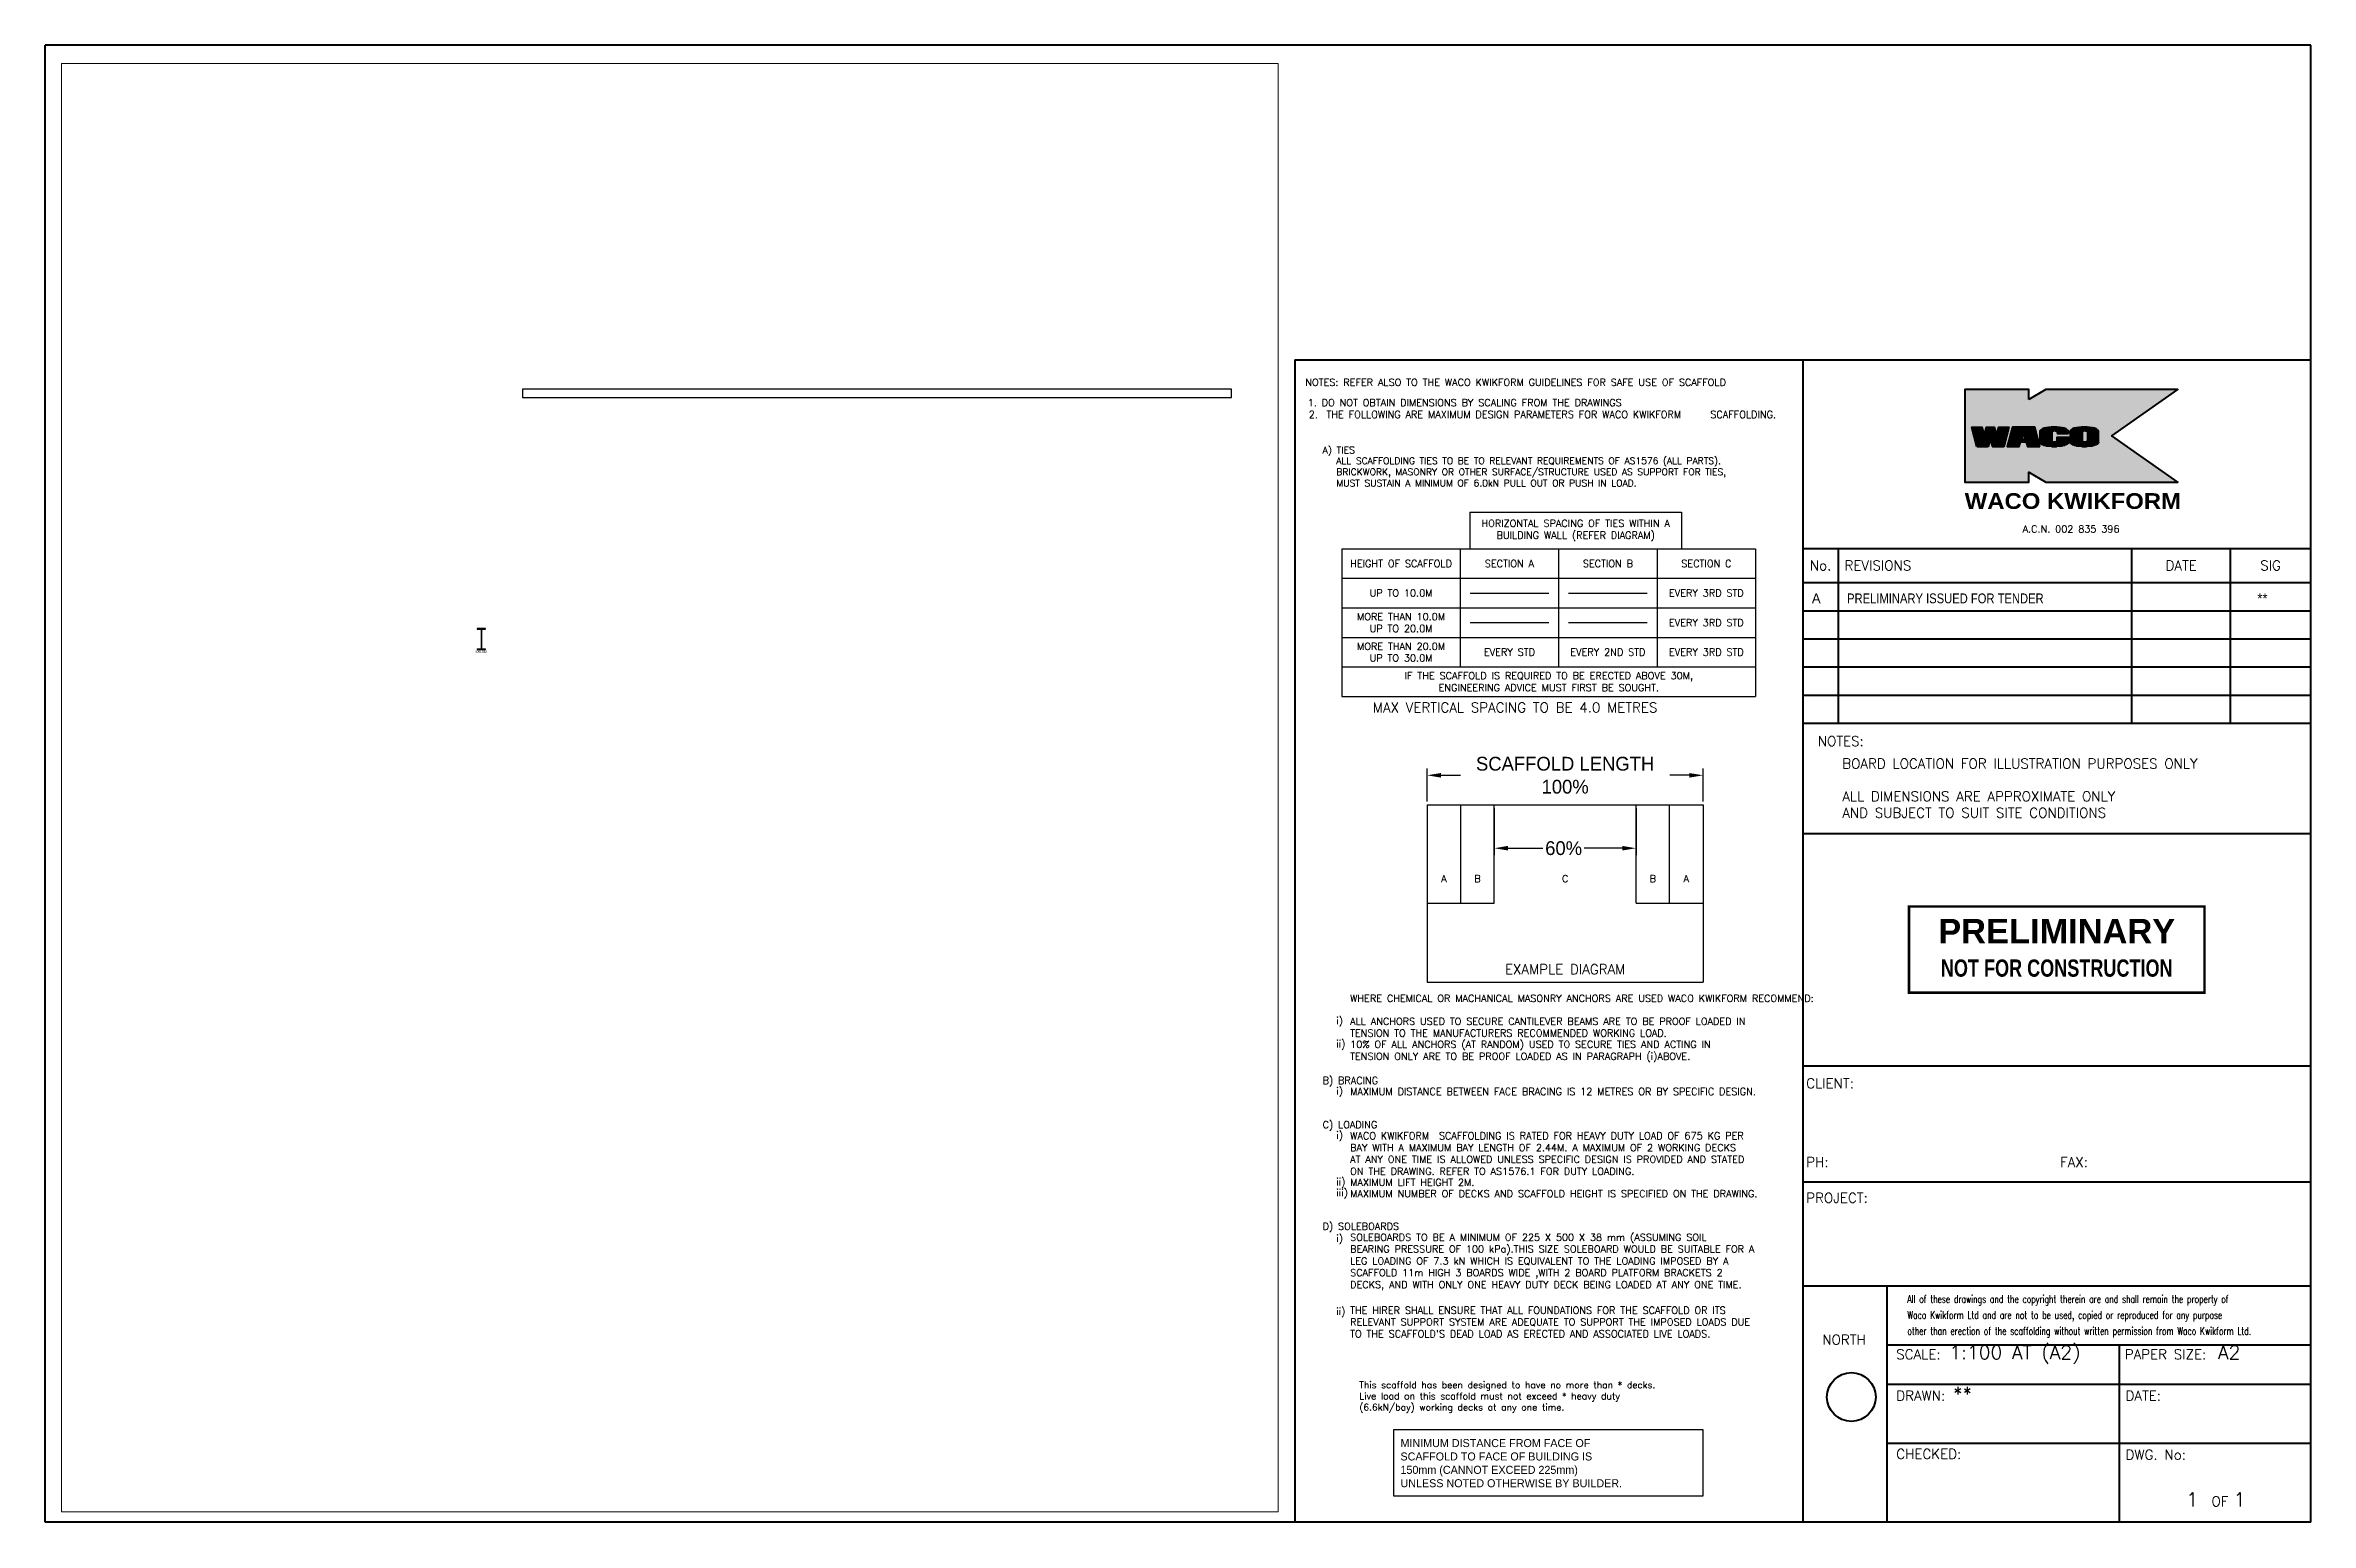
# Paper-space layout 'WACO Kwikform A2 Drawing Sheet' of a CAD drawing. Header units: millimetres. Extents: x 0 to 575, y 0 to 375.
# The model-space entities are those that its viewports show. They can reach past a viewport. Long polylines and large blocks are cut down to what shows.
import ezdxf
from ezdxf.enums import TextEntityAlignment as Align

# ---------------------------------------------------------------- set-up
doc = ezdxf.new("R2010")
doc.units = ezdxf.units.MM
doc.header["$PDMODE"] = 34
doc.header["$PDSIZE"] = -10
doc.layers.get('0').update_dxf_attribs({"linetype": 'CONTINUOUS'})
doc.layers.get('Defpoints').update_dxf_attribs({"linetype": 'CONTINUOUS'})
for name, color, linetype in [('Notes', 3, 'CONTINUOUS'), ('PRELIMINARY', 7, 'CONTINUOUS'), ('RED', 8, 'CONTINUOUS')]:
    doc.layers.add(name, color=color, linetype=linetype)
for name, color, linetype, lineweight in [('Sheet 025', 7, 'CONTINUOUS', 25), ('Sheet 035', 5, 'CONTINUOUS', 35), ('Sheet_Layout', 180, 'CONTINUOUS', 70)]:
    doc.layers.add(name, color=color, linetype=linetype, lineweight=lineweight)
doc.layers.add('Viewport', color=7, linetype='CONTINUOUS', plot=False)
doc.styles.add('ARCH', font='archd.shx', dxfattribs={"height": 250})
doc.styles.add('ROMANS', font='romans')
doc.styles.add('STAMP', font='ARIALBD.TTF')
doc.styles.add('WACO', font='')
doc.styles.get('WACO').set_extended_font_data('Arial Black')
doc.dimstyles.new('ISO-35', dxfattribs={"dimscale": 0, "dimtxt": 3.5, "dimasz": 3.5, "dimexe": 1.75, "dimexo": 0.875, "dimgap": 0.875, "dimtad": 1, "dimdsep": 46, "dimtxsty": 'Standard', "dimcen": 3.5, "dimadec": 0, "dimazin": 0, "dimtfac": 1, "dimtmove": 2, "dimatfit": 3, "dimfxl": 1, "dimtolj": 1, "dimtzin": 0, "dimarcsym": 0})
pattern_1 = [(0, (0, 0), (0, 0.174625), [0.127, -0.047625]), (90, (0, 0), (-0.174625, 1e-17), [0.127, -0.047625])]

# ---------------------------------------------------------------- blocks, each defined once
blk = doc.blocks.new('PREL')
at = {"layer": 'RED', "const_width": 100}
blk.add_lwpolyline([(6000, 1750), (-6000, 1750), (-6000, -1750), (6000, -1750)], close=True, dxfattribs=at)
at = {"layer": 'RED', "style": 'STAMP'}
blk.add_text('PRELIMINARY', height=1000, dxfattribs=at).set_placement((0, 750), align=Align.MIDDLE)
at = {"layer": 'RED', "style": 'STAMP', "width": 0.75}
blk.add_text('NOT FOR CONSTRUCTION', height=700, dxfattribs=at).set_placement((0, -750), align=Align.MIDDLE)
blk = doc.blocks.new('*D27')
at = {"layer": 'Defpoints', "color": 0}
for p in [(420.76, 189.62), (350.76, 182.12), (420.76, 182.12)]:
    blk.add_point(p, dxfattribs=at)
at = {"layer": 'Sheet_Layout', "color": 0, "lineweight": -2}
for p, q in [((350.76, 182.99), (350.76, 191.37)), ((420.76, 182.99), (420.76, 191.37)), ((354.26, 189.62), (359.22, 189.62)), ((417.26, 189.62), (412.31, 189.62))]:
    blk.add_line(p, q, dxfattribs=at)
at = {"layer": 'Sheet_Layout', "color": 0}
for points in [[(354.26, 190.2), (354.26, 189.03), (350.76, 189.62)], [(417.26, 190.2), (417.26, 189.03), (420.76, 189.62)]]:
    blk.add_solid(points, dxfattribs=at)
at = {"layer": 'Sheet_Layout', "color": 0, "lineweight": 5, "insert": (385.76, 189.62), "char_height": 3.5, "attachment_point": 5}
blk.add_mtext('\\A1;SCAFFOLD LENGTH\\P100%', dxfattribs=at)
blk = doc.blocks.new('*D28')
at = {"layer": 'Defpoints', "color": 0}
for p in [(367.76, 182.12), (403.76, 182.12), (403.76, 171.1)]:
    blk.add_point(p, dxfattribs=at)
at = {"layer": 'Sheet_Layout', "color": 0, "lineweight": -2}
for p, q in [((367.76, 181.24), (367.76, 169.35)), ((403.76, 181.24), (403.76, 169.35)), ((371.26, 171.1), (380.13, 171.1)), ((400.26, 171.1), (390.63, 171.1))]:
    blk.add_line(p, q, dxfattribs=at)
at = {"layer": 'Sheet_Layout', "color": 0}
for points in [[(371.26, 171.69), (371.26, 170.52), (367.76, 171.1)], [(400.26, 171.69), (400.26, 170.52), (403.76, 171.1)]]:
    blk.add_solid(points, dxfattribs=at)
at = {"layer": 'Sheet_Layout', "color": 0, "lineweight": 5, "insert": (385.38, 171.1), "char_height": 3.5, "attachment_point": 5}
blk.add_mtext('\\A1;60%', dxfattribs=at)
blk = doc.blocks.new('REVISED TITLE')
at = {"layer": 'Sheet 025', "style": 'ROMANS'}
for s, p in [('CLIENT:', (-128.05, 110.15)), ('PH:', (-128.05, 90.15)), ('FAX:', (-63.6, 90.15)), ('PROJECT:', (-128.05, 81.06)), ('SCALE:', (-105.19, 41.33)), ('PAPER SIZE:', (-47.19, 41.33)), ('DRAWN:', (-105.19, 30.85)), ('DATE:', (-46.99, 30.85)), ('CHECKED:', (-105.19, 16.04)), ('DWG. No:', (-46.99, 15.86)), ('OF', (-25.18, 3.98))]:
    blk.add_text(s, height=2.5, dxfattribs=at).set_placement(p)
at = {"layer": 'Sheet 035', "style": 'ROMANS'}
for tag, p in [('CLIENT_CONTACT', (-110.61, 110.15)), ('ADDRESS_STREET', (-110.61, 100.15)), ('COMPANY', (-110.61, 105.15)), ('CITY', (-110.61, 95.15)), ('PHONE_NO.', (-110.61, 90.15)), ('FAX_NO.', (-46.16, 90.15)), ('PROJECT_TITLE:', (-110.61, 81.06)), ('PROJECT_DESCRIPTION', (-110.61, 76.06)), ('PROJECT_DESCRIPTION_2', (-110.61, 71.06)), ('PROJECT_DESCRIPTION_3', (-110.61, 66.06)), ('PROJECT_DESCRIPTION_4', (-110.61, 61.06)), ('SCALE', (-91.76, 41.33)), ('PAPER_SIZE', (-23.56, 41.33)), ('DRAFTSMAN', (-90.76, 30.85)), ('DATE', (-35.55, 30.85)), ('DWG_NO', (-46.15, 9.93))]:
    blk.add_attdef(tag, p, '', height=3.5, dxfattribs=at)
for tag, p in [('PAGE_NO.', (-30.05, 3.98)), ('OF_PAGES.', (-18.05, 3.98))]:
    blk.add_attdef(tag, text='', height=3.5, dxfattribs=at).set_placement(p, align=Align.CENTER)
blk = doc.blocks.new('WACO LOGO')
h = blk.add_hatch()
h.set_pattern_fill('ANGLE', color=140, scale=0.025, style=0)
h.set_pattern_definition(pattern_1)
h.paths.add_polyline_path([(493.69, 275.27), (494.27, 273.1), (497.09, 273.1), (498.42, 278.06), (495.82, 278.06), (495.23, 275.87), (494.64, 278.06), (492.73, 278.06), (492.14, 275.87), (491.55, 278.06), (488.96, 278.06), (490.29, 273.1), (493.11, 273.1)])
h = blk.add_hatch()
h.set_pattern_fill('ANGLE', color=140, scale=0.025, style=0)
h.set_pattern_definition(pattern_1)
h.paths.add_polyline_path([(504.96, 278.06), (499.32, 278.06), (497.99, 273.1), (501.01, 273.1), (501.33, 274.31), (502.79, 274.31), (503.11, 273.1), (506.29, 273.1)])
h.paths.add_polyline_path([(502.14, 276.71), (502.6, 274.99), (501.68, 274.99)], flags=16)
h = blk.add_hatch()
h.set_pattern_fill('ANGLE', color=140, scale=0.025, style=0)
h.set_pattern_definition(pattern_1)
edge = h.paths.add_edge_path()
edge.add_ellipse((509.97, 276.84), major_axis=(-0.658, 0), ratio=0.455652, start_angle=180, end_angle=360, ccw=False)
edge.add_line((510.63, 276.84), (510.63, 276.42))
edge.add_line((510.63, 276.42), (513.49, 276.42))
edge.add_line((513.49, 276.42), (513.49, 276.96))
edge.add_ellipse((509.88, 276.96), major_axis=(-3.61, 0), ratio=0.304653, start_angle=180, end_angle=360)
edge.add_line((506.27, 276.96), (506.27, 274.2))
edge.add_ellipse((509.88, 274.2), major_axis=(-3.61, 0), ratio=0.304653, start_angle=0, end_angle=180)
edge.add_line((513.49, 274.2), (513.49, 275.5))
edge.add_line((513.49, 275.5), (510.63, 275.5))
edge.add_line((510.63, 275.5), (510.63, 274.44))
edge.add_ellipse((509.97, 274.48), major_axis=(-0.658, 0), ratio=0.455652, start_angle=0, end_angle=180, ccw=False)
edge.add_line((509.31, 274.48), (509.31, 276.88))
h = blk.add_hatch()
h.set_pattern_fill('ANGLE', color=140, scale=0.025, style=0)
h.set_pattern_definition(pattern_1)
edge = h.paths.add_edge_path()
edge.add_ellipse((517.56, 276.96), major_axis=(-3.61, 0), ratio=0.304653, start_angle=180, end_angle=360)
edge.add_line((513.95, 276.96), (513.95, 274.2))
edge.add_ellipse((517.56, 274.2), major_axis=(-3.61, 0), ratio=0.304653, start_angle=0, end_angle=180)
edge.add_line((521.17, 274.2), (521.17, 276.96))
edge = h.paths.add_edge_path(flags=16)
edge.add_ellipse((517.65, 276.84), major_axis=(-0.658, 0), ratio=0.455652, start_angle=180, end_angle=360, ccw=False)
edge.add_line((518.31, 276.84), (518.31, 274.44))
edge.add_ellipse((517.65, 274.48), major_axis=(-0.658, 0), ratio=0.455652, start_angle=0, end_angle=180, ccw=False)
edge.add_line((517, 274.48), (517, 276.88))
at = {"layer": 'Sheet_Layout'}
h = blk.add_hatch(color=51, dxfattribs=at)
h.paths.add_polyline_path([(501.68, 274.99), (502.6, 274.99), (502.14, 276.71)], flags=0)
h.paths.add_polyline_path([(506.29, 273.1), (504.96, 278.06), (499.32, 278.06), (497.99, 273.1), (501.01, 273.1), (501.33, 274.31), (502.79, 274.31), (503.11, 273.1)], flags=16)
h.paths.add_polyline_path([(490.29, 273.1), (488.96, 278.06), (491.55, 278.06), (492.14, 275.87), (492.73, 278.06), (494.64, 278.06), (495.23, 275.87), (495.82, 278.06), (498.42, 278.06), (497.09, 273.1), (494.27, 273.1), (493.69, 275.27), (493.11, 273.1)], flags=16)
h.paths.add_polyline_path([(503.44, 285.06), (503.44, 287.56), (487.19, 287.56), (487.19, 264.06), (503.44, 264.06), (503.44, 266.56), (507.77, 264.06), (541.27, 264.06), (524.49, 275.81), (541.27, 287.56), (507.77, 287.56)])
edge = h.paths.add_edge_path(flags=16)
edge.add_line((510.63, 274.48), (510.63, 275.5))
edge.add_line((510.63, 275.5), (513.49, 275.5))
edge.add_line((513.49, 275.5), (513.49, 274.2))
edge.add_ellipse((509.88, 274.2), major_axis=(-3.61, 0), ratio=0.304653, start_angle=0, end_angle=180, ccw=False)
edge.add_line((506.27, 274.2), (506.27, 276.96))
edge.add_ellipse((509.88, 276.96), major_axis=(-3.61, 0), ratio=0.304653, start_angle=180, end_angle=360, ccw=False)
edge.add_line((513.49, 276.96), (513.49, 276.42))
edge.add_line((513.49, 276.42), (510.63, 276.42))
edge.add_line((510.63, 276.42), (510.63, 276.84))
edge.add_ellipse((509.97, 276.84), major_axis=(-0.658, 0), ratio=0.455652, start_angle=180, end_angle=360)
edge.add_line((509.31, 276.84), (509.31, 274.48))
edge.add_ellipse((509.97, 274.48), major_axis=(-0.658, 0), ratio=0.455652, start_angle=0, end_angle=180)
edge = h.paths.add_edge_path(flags=16)
edge.add_ellipse((517.56, 274.2), major_axis=(-3.61, 0), ratio=0.304653, start_angle=0, end_angle=180, ccw=False)
edge.add_line((513.95, 274.2), (513.95, 276.96))
edge.add_ellipse((517.56, 276.96), major_axis=(-3.61, 0), ratio=0.304653, start_angle=180, end_angle=360, ccw=False)
edge.add_line((521.17, 276.96), (521.17, 274.2))
edge = h.paths.add_edge_path(flags=0)
edge.add_line((517, 276.84), (517, 274.48))
edge.add_ellipse((517.65, 274.48), major_axis=(-0.658, 0), ratio=0.455652, start_angle=0, end_angle=180)
edge.add_line((518.31, 274.48), (518.31, 276.84))
edge.add_ellipse((517.65, 276.84), major_axis=(-0.658, 0), ratio=0.455652, start_angle=180, end_angle=360)
for p, q in [((506.27, 276.96), (506.27, 274.2)), ((509.31, 276.84), (509.31, 274.48)), ((510.63, 276.84), (510.63, 276.42)), ((510.63, 276.42), (513.49, 276.42)), ((513.49, 276.42), (513.49, 276.96)), ((513.95, 276.96), (513.95, 274.2)), ((517, 276.84), (517, 274.48)), ((518.31, 276.84), (518.31, 274.48)), ((521.17, 274.2), (521.17, 276.96))]:
    blk.add_line(p, q, dxfattribs=at)
at = {"layer": 'Sheet_Layout', "color": 7}
blk.add_lwpolyline([(503.44, 285.06), (503.44, 287.56), (487.19, 287.56), (487.19, 264.06), (503.44, 264.06), (503.44, 266.56), (507.77, 264.06), (541.27, 264.06), (524.49, 275.81), (541.27, 287.56), (507.77, 287.56)], close=True, dxfattribs=at)
at = {"layer": 'Sheet_Layout'}
for points in [[(490.29, 273.1), (488.96, 278.06), (491.55, 278.06), (492.14, 275.87), (492.73, 278.06), (494.64, 278.06), (495.23, 275.87), (495.82, 278.06), (498.42, 278.06), (497.09, 273.1), (494.27, 273.1), (493.69, 275.27), (493.11, 273.1), (490.29, 273.1)], [(506.29, 273.1), (504.96, 278.06), (499.32, 278.06), (497.99, 273.1), (501.01, 273.1), (501.33, 274.31), (502.79, 274.31), (503.11, 273.1)], [(501.68, 274.99), (502.6, 274.99), (502.14, 276.71)]]:
    blk.add_lwpolyline(points, close=True, dxfattribs=at)
blk.add_lwpolyline([(510.63, 274.48), (510.63, 275.5), (513.49, 275.5), (513.49, 274.2)], dxfattribs=at)
for centre, major_axis, ratio in [((509.88, 276.96), (-3.61, 0), 0.304653), ((509.97, 276.84), (-0.658, 0), 0.455652), ((517.56, 276.96), (-3.61, 0), 0.304653), ((517.65, 276.84), (-0.658, 0), 0.455652)]:
    blk.add_ellipse(centre, major_axis=major_axis, ratio=ratio, start_param=3.141593, end_param=6.283185, dxfattribs=at)
at = {"layer": 'Sheet_Layout', "extrusion": (0, 0, -1)}
for centre, major_axis, ratio in [((509.88, 274.2), (-3.61, 0), 0.304653), ((509.97, 274.48), (-0.658, 0), 0.455652), ((517.56, 274.2), (-3.61, 0), 0.304653), ((517.65, 274.48), (-0.658, 0), 0.455652)]:
    blk.add_ellipse(centre, major_axis=major_axis, ratio=ratio, start_param=3.141593, end_param=6.283185, dxfattribs=at)
blk = doc.blocks.new('REVDES')
at = {"style": 'ARCH'}
for tag, p in [('01', (2.31, 1.87)), ('03', (87.68, 1.87)), ('04', (115.37, 1.87))]:
    blk.add_attdef(tag, p, '', height=2.5, dxfattribs=at)
at = {"style": 'ARCH', "width": 0.85}
blk.add_attdef('02', (11.25, 1.87), '', height=2.5, dxfattribs=at)
blk = doc.blocks.new('530UB82 Steel Beam')
for p, q in [((-104.5, 514.8), (-17.45, 514.8)), ((-104.5, 13.2), (-17.45, 13.2)), ((-4.75, 502.1), (-4.75, 25.9)), ((4.75, 502.1), (4.75, 25.9)), ((17.45, 514.8), (104.5, 514.8)), ((17.45, 13.2), (104.5, 13.2))]:
    blk.add_line(p, q)
for points in [[(104.5, 514.8), (104.5, 528), (-104.5, 528), (-104.5, 514.8)], [(-104.5, 13.2), (-104.5, 0), (104.5, 0), (104.5, 13.2)]]:
    blk.add_lwpolyline(points)
for centre, start, end in [((-17.45, 502.1), 0, 90), ((-17.45, 25.9), 270, 0), ((17.45, 502.1), 90, 180), ((17.45, 25.9), 180, 270)]:
    blk.add_arc(centre, 12.7, start, end)

msp = doc.modelspace()

# ---------------------------------------------------------------- linework, layer by layer
msp.add_lwpolyline([(-2363, 9035), (15637, 9035), (15637, 9244), (-2363, 9244)], close=True)

# ---------------------------------------------------------------- block references
msp.add_blockref('530UB82 Steel Beam', (-3406, 2639))

# ---------------------------------------------------------------- texts
at = {"insert": (-3555, 2605), "char_height": 50, "width": 411.3, "attachment_point": 1, "style": 'ARCH'}
msp.add_mtext('530UB82', dxfattribs=at)

psp = doc.layouts.new('WACO Kwikform A2 Drawing Sheet')

# ---------------------------------------------------------------- linework, layer by layer
at = {"layer": 'Notes'}
psp.add_lwpolyline([(342.306, 23.453), (420.716, 23.453), (420.716, 6.573), (342.306, 6.573)], close=True, dxfattribs=at)
at = {"layer": 'Sheet_Layout', "color": 7}
for p, q in [((575, 375), (0, 375)), ((575, 0), (575, 375)), ((317.159, 295.143), (575, 295.143)), ((317.159, 295.143), (317.159, 0)), ((446.08, 295.143), (446.08, 0)), ((446.08, 247.241), (575, 247.241)), ((455.13, 202.862), (455.13, 247.241)), ((529.636, 202.862), (529.636, 247.241)), ((554.636, 202.862), (554.636, 247.241)), ((446.08, 238.562), (575, 238.562)), ((446.08, 231.422), (575, 231.422)), ((446.08, 224.282), (575, 224.282)), ((446.08, 217.142), (575, 217.142)), ((446.08, 210.002), (575, 210.002)), ((446.08, 202.862), (575, 202.862)), ((446.08, 174.812), (575, 174.812)), ((446.095, 115.865), (575, 115.865)), ((446.095, 86.347), (575, 86.347)), ((446.08, 60), (575, 60)), ((467.537, -0.18), (467.537, 59.82)), ((467.537, 45), (575, 45)), ((526.5, 0), (526.5, 45)), ((467.537, 35), (575, 35)), ((467.537, 20), (575, 20)), ((575, 0), (0, 0))]:
    psp.add_line(p, q, dxfattribs=at)
at = {"layer": 'Sheet_Layout'}
psp.add_line((0, 0), (0, 375), dxfattribs=at)
at = {"layer": 'Sheet_Layout', "color": 7, "lineweight": -2}
for p, q in [((361.612, 256.442), (415.269, 256.442)), ((361.612, 256.442), (361.612, 247.145)), ((415.269, 256.442), (415.269, 247.145)), ((329.119, 247.145), (434.119, 247.145)), ((329.119, 247.145), (329.119, 209.645)), ((359.119, 247.145), (359.119, 217.145)), ((384.119, 247.145), (384.119, 217.145)), ((409.119, 247.145), (409.119, 217.145)), ((434.119, 247.145), (434.119, 209.645)), ((329.119, 239.645), (434.119, 239.645)), ((361.619, 235.895), (381.619, 235.895)), ((386.619, 235.895), (406.619, 235.895)), ((329.119, 232.145), (434.119, 232.145)), ((329.119, 224.645), (434.119, 224.645)), ((361.619, 228.395), (381.619, 228.395)), ((386.619, 228.395), (406.619, 228.395)), ((329.119, 217.145), (434.119, 217.145)), ((329.119, 209.645), (434.119, 209.645)), ((350.765, 182.12), (420.765, 182.12)), ((350.765, 182.12), (350.765, 137.12)), ((359.265, 157.12), (359.265, 182.12)), ((367.765, 157.12), (367.765, 182.12)), ((403.765, 157.12), (403.765, 182.12)), ((412.265, 157.12), (412.265, 182.12)), ((420.765, 182.12), (420.765, 137.12)), ((350.765, 157.12), (367.765, 157.12)), ((403.765, 157.12), (420.765, 157.12)), ((350.765, 137.12), (420.765, 137.12))]:
    psp.add_line(p, q, dxfattribs=at)
at = {"layer": 'Sheet_Layout', "color": 2}
psp.add_lwpolyline([(503.442, 285.062), (503.442, 287.562), (487.192, 287.562), (487.192, 264.062), (503.442, 264.062), (503.442, 266.562), (507.772, 264.062), (541.272, 264.062), (524.492, 275.812), (541.272, 287.562), (507.772, 287.562)], close=True, dxfattribs=at)
at = {"layer": 'Sheet_Layout', "color": 7}
psp.add_circle((458.412, 31.743), 6.188, dxfattribs=at)

# ---------------------------------------------------------------- block references
at = {"layer": 'PRELIMINARY', "xscale": 0.00625, "yscale": 0.00625, "zscale": 0.00625}
psp.add_blockref('PREL', (510.54, 145.354), dxfattribs=at)
at = {"layer": 'Sheet_Layout', "color": 2}
psp.add_blockref('WACO LOGO', (0, 0), dxfattribs=at)
at = {"layer": 'Sheet_Layout', "color": 7, "lineweight": -2}
ref = psp.add_blockref('REVDES', (446.08, 231.422), dxfattribs=at)
ref.add_attrib('01', 'A', (448.387, 233.295), dxfattribs={"layer": '0', "lineweight": 5, "height": 2.5, "style": 'ARCH'})
ref.add_attrib('02', 'PRELIMINARY ISSUED FOR TENDER', (457.328, 233.295), dxfattribs={"layer": '0', "lineweight": 5, "height": 2.5, "style": 'ARCH', "width": 0.85})
ref.add_attrib('04', '**', (561.452, 233.295), dxfattribs={"layer": '0', "lineweight": 5, "height": 2.5, "style": 'ARCH'})
at = {"layer": 'Sheet_Layout', "lineweight": -2}
psp.add_blockref('REVISED TITLE', (575, 0), dxfattribs=at).add_auto_attribs({'SCALE': '1:100 AT (A2)', 'PAPER_SIZE': 'A2', 'DRAFTSMAN': '**', 'PAGE_NO.': '1', 'OF_PAGES.': '1'})

# ---------------------------------------------------------------- texts
at = {"layer": 'Notes', "style": 'ARCH'}
for s, p in [('SCAFFOLD TO FACE OF BUILDING IS', (343.969, 15.626)), ('MINIMUM DISTANCE FROM FACE OF ', (343.969, 19.026)), ('150mm (CANNOT EXCEED 225mm)', (343.969, 12.226)), ('UNLESS NOTED OTHERWISE BY BUILDER.', (343.969, 8.826))]:
    psp.add_text(s, height=2.04, dxfattribs=at).set_placement(p)
at = {"layer": 'Notes', "color": 7, "lineweight": 5, "insert": (333.53, 35.661), "char_height": 1.69993, "width": 95.7239, "attachment_point": 1, "style": 'ROMANS'}
psp.add_mtext('This scaffold has been designed to have no more than * decks.\\PLive load on this scaffold must not exceed * heavy duty \\P(6.6kN/bay) working decks at any one time.', dxfattribs=at)
at = {"layer": 'Sheet_Layout', "color": 7, "lineweight": 5, "style": 'ROMANS'}
for s, height, p in [('NOTES: REFER ALSO TO THE WACO KWIKFORM GUIDELINES FOR SAFE USE OF SCAFFOLD', 1.8, (319.815, 288.493)), ('1. DO NOT OBTAIN DIMENSIONS BY SCALING FROM THE DRAWINGS', 1.8, (320.433, 283.347)), ('2.', 1.8, (320.69, 280.347)), ('A) TIES', 1.7249, (324.19, 271.347)), ('MAX VERTICAL SPACING TO BE 4.0 METRES', 2.5, (336.964, 205.598)), ('NOTES:', 2.5, (449.885, 197.048)), ('i)', 1.8, (327.69, 126.404)), ('ii)', 1.8, (327.69, 120.533)), ('B) BRACING', 1.8, (324.19, 111.218)), ('i)', 1.8, (327.69, 108.577)), ('C) LOADING', 1.8, (324.19, 99.97)), ('i)', 1.8, (327.69, 97.328)), ('ii)', 1.8, (327.69, 85.484)), ('iii)', 1.8, (327.69, 82.725)), ('D) SOLEBOARDS', 1.8, (324.19, 74.203)), ('i)', 1.8, (327.69, 71.118)), ('ii)', 1.8, (327.69, 52.599))]:
    psp.add_text(s, height=height, dxfattribs=at).set_placement(p)
at = {"layer": 'Sheet_Layout', "color": 7, "lineweight": 5, "style": 'WACO', "width": 0.982356}
psp.add_text('WACO KWIKFORM', height=4, dxfattribs=at).set_placement((487.189, 257.266), (542.077, 257.266), align=Align.FIT)
at = {"layer": 'Sheet_Layout', "color": 7, "lineweight": 5, "style": 'ROMANS'}
for s, height, p in [('A.C.N. 002 835 396', 1.8, (514.181, 251.284)), ('EXAMPLE DIAGRAM', 2.5, (385.765, 139.12))]:
    psp.add_text(s, height=height, dxfattribs=at).set_placement(p, align=Align.CENTER)
for s, height, p in [('No.', 2.5, (450.605, 242.902)), ('DATE', 2.5, (542.136, 242.902)), ('SIG', 2.5, (564.818, 242.902)), ('A', 1.8, (355.015, 163.37)), ('B', 1.8, (363.515, 163.37)), ('C', 1.8, (385.765, 163.37)), ('B', 1.8, (408.015, 163.37)), ('A', 1.8, (416.515, 163.37))]:
    psp.add_text(s, height=height, dxfattribs=at).set_placement(p, align=Align.MIDDLE_CENTER)
psp.add_text('REVISIONS', height=2.5, dxfattribs=at).set_placement((456.692, 242.902), align=Align.MIDDLE_LEFT)
at = {"layer": 'Sheet_Layout', "color": 7, "lineweight": 5, "style": 'ROMANS', "width": 0.7}
for s, p in [('All of these drawings and the copyright therein are and shall remain the property of ', (472.637, 55.615)), ('Waco Kwikform Ltd and are not to be used, copied or reproduced for any purpose ', (472.637, 51.567)), ('other than erection of the scaffolding without written permission from Waco Kwikform Ltd.', (472.637, 47.52))]:
    psp.add_text(s, height=2, dxfattribs=at).set_placement(p)
at = {"layer": 'Sheet_Layout', "lineweight": 5, "style": 'ROMANS'}
psp.add_text('NORTH', height=2.5, dxfattribs=at).set_placement((451.041, 45.071))
at = {"layer": 'Sheet_Layout', "color": 7, "lineweight": 5, "style": 'ROMANS'}
for s, insert, char_height, width, attachment_point in [('THE FOLLOWING ARE MAXIMUM DESIGN PARAMETERS FOR WACO KWIKFORM      SCAFFOLDING.', (325.19, 282.147), 1.8, 117.38945, 1), ('ALL SCAFFOLDING TIES TO BE TO RELEVANT REQUIREMENTS OF AS1576 (ALL PARTS). BRICKWORK, MASONRY OR OTHER SURFACE/STRUCTURE USED AS SUPPORT FOR TIES, MUST SUSTAIN A MINIMUM OF 6.0kN PULL OUT OR PUSH IN LOAD.', (327.69, 270.347), 1.699928, 114.8895, 1), ('HORIZONTAL SPACING OF TIES WITHIN A BUILDING WALL (REFER DIAGRAM)', (388.44, 251.793), 1.8, 52.43032, 5), ('HEIGHT OF SCAFFOLD', (344.119, 243.395), 1.8, 28, 5), ('SECTION A', (371.619, 243.395), 1.8, 20, 5), ('SECTION B', (396.619, 243.395), 1.8, 20, 5), ('SECTION C', (421.619, 243.395), 1.8, 20, 5), ('UP TO 10.0M', (344.119, 235.895), 1.8, 28, 5), ('EVERY 3RD STD', (421.619, 235.895), 1.8, 20, 5), ('MORE THAN 10.0M UP TO 20.0M', (344.119, 228.395), 1.8, 28, 5), ('EVERY 3RD STD', (421.619, 228.395), 1.8, 20, 5), ('MORE THAN 20.0M UP TO 30.0M', (344.119, 220.895), 1.8, 28, 5), ('EVERY STD', (371.619, 220.895), 1.8, 20, 5), ('EVERY 2ND STD', (396.619, 220.895), 1.8, 20, 5), ('EVERY 3RD STD', (421.619, 220.895), 1.8, 20, 5), ('IF THE SCAFFOLD IS REQUIRED TO BE ERECTED ABOVE 30M, ENGINEERING ADVICE MUST FIRST BE SOUGHT.', (381.619, 213.395), 1.8, 92.1925, 5), ('BOARD LOCATION FOR ILLUSTRATION PURPOSES ONLY\\P\\PALL DIMENSIONS ARE APPROXIMATE ONLY\\PAND SUBJECT TO SUIT SITE CONDITIONS', (456.102, 193.849), 2.5, 104.1343, 1), ('WHERE CHEMICAL OR MACHANICAL MASONRY ANCHORS ARE USED WACO KWIKFORM RECOMMEND:', (331.19, 133.858), 1.8, 111.3895, 1), ('ALL ANCHORS USED TO SECURE CANTILEVER BEAMS ARE TO BE PROOF LOADED IN TENSION TO THE MANUFACTURERS RECOMMENDED WORKING LOAD.', (331.19, 128.046), 1.8, 111.3895, 1), ('10% OF ALL ANCHORS (AT RANDOM) USED TO SECURE TIES AND ACTING IN    TENSION ONLY ARE TO BE PROOF LOADED AS IN PARAGRAPH (i)ABOVE.', (331.19, 122.185), 1.8, 111.3895, 1), ('MAXIMUM DISTANCE BETWEEN FACE BRACING IS 12 METRES OR BY SPECIFIC DESIGN.', (331.19, 110.218), 1.8, 111.3895, 1), ('WACO KWIKFORM  SCAFFOLDING IS RATED FOR HEAVY DUTY LOAD OF 675 KG PER BAY WITH A MAXIMUM BAY LENGTH OF 2.44M. A MAXIMUM OF 2 WORKING DECKS  AT ANY ONE TIME IS ALLOWED UNLESS SPECIFIC DESIGN IS PROVIDED AND STATED ON THE DRAWING. REFER TO AS1576.1 FOR DUTY LOADING.', (331.19, 98.97), 1.8, 111.3895, 1), ('MAXIMUM LIFT HEIGHT 2M.', (331.19, 87.136), 1.8, 117.0725, 1), ('MAXIMUM NUMBER OF DECKS AND SCAFFOLD HEIGHT IS SPECIFIED ON THE DRAWING.', (331.19, 84.291), 1.8, 111.3895, 1), ('SOLEBOARDS TO BE A MINIMUM OF 225 X 500 X 38 mm (ASSUMING SOIL   BEARING PRESSURE OF 100 kPa).THIS SIZE SOLEBOARD WOULD BE SUITABLE FOR A LEG LOADING OF 7.3 kN WHICH IS EQUIVALENT TO THE LOADING IMPOSED BY A SCAFFOLD 11m HIGH 3 BOARDS WIDE ,WITH 2 BOARD PLATFORM BRACKETS 2 DECKS, AND WITH ONLY ONE HEAVY DUTY DECK BEING LOADED AT ANY ONE TIME.', (331.19, 73.203), 1.8, 111.3895, 1), ("THE HIRER SHALL ENSURE THAT ALL FOUNDATIONS FOR THE SCAFFOLD OR ITS RELEVANT SUPPORT SYSTEM ARE ADEQUATE TO SUPPORT THE IMPOSED LOADS DUE TO THE SCAFFOLD'S DEAD LOAD AS ERECTED AND ASSOCIATED LIVE LOADS.", (331.19, 54.684), 1.8, 111.3895, 1)]:
    psp.add_mtext(s, dxfattribs=dict(at, insert=insert, char_height=char_height, width=width, attachment_point=attachment_point))

# ---------------------------------------------------------------- dimensions: what is measured, and where the dimension line sits
at = {"layer": 'Sheet_Layout', "color": 7, "lineweight": 5}
dim = psp.add_linear_dim(base=(420.765, 189.618), p1=(350.765, 182.12), p2=(420.765, 182.12), text='SCAFFOLD LENGTH\\P100%', dimstyle='ISO-35', override={"dimscale": 1, "dimtad": 0}, dxfattribs=at)
dim.commit()
dim.dimension.update_dxf_attribs({"geometry": '*D27', "text_midpoint": (385.765, 189.618)})
dim = psp.add_linear_dim(base=(403.765, 171.104), p1=(367.765, 182.12), p2=(403.765, 182.12), text='60%', dimstyle='ISO-35', override={"dimscale": 1, "dimtad": 0}, dxfattribs=at)
dim.commit()
dim.dimension.update_dxf_attribs({"geometry": '*D28', "text_midpoint": (385.378, 171.104), "dimtype": 160})

# ---------------------------------------------------------------- viewports
at = {"layer": 'Viewport', "color": 7}
psp.add_viewport(center=(158.511, 186.448), size=(308.857, 367.7947), view_center_point=(1376.188, -876.263), view_height=36779.4667, dxfattribs=at)

doc.saveas('drawing.dxf')
